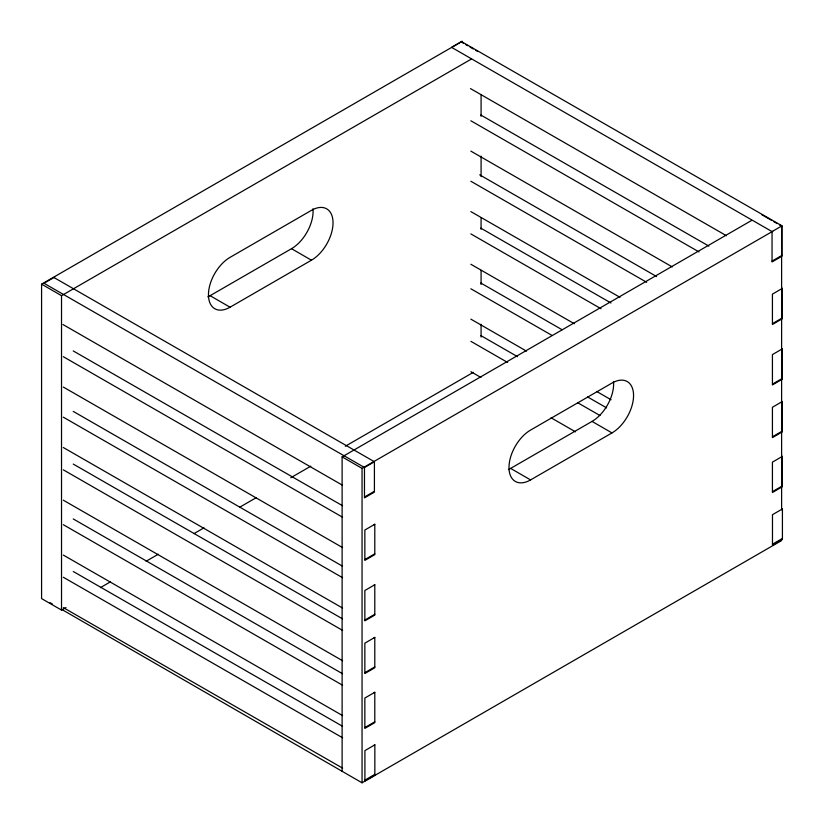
<?xml version="1.0" encoding="UTF-8"?>
<svg xmlns="http://www.w3.org/2000/svg" width="824" height="824" viewBox="0 0 824 824"><rect width="100%" height="100%" fill="white"/><g stroke="black" fill="none" stroke-linecap="round" stroke-linejoin="round"><path stroke-width="1.24" d="M53.941 277.513L44.002 283.281L364.476 467.496L374.415 461.739L53.941 277.513L54.642 277.111M461.512 41.602L451.573 47.37L772.047 231.585L781.997 225.828L461.512 41.602L462.213 41.2M364.476 497.026L374.415 491.269M772.047 261.115L781.997 255.358M374.796 524.27L364.847 530.038L364.847 560.392L374.796 554.624L374.796 524.27L374.096 524.672M782.367 288.359L772.428 294.127L772.428 324.481L782.367 318.713L782.367 288.359L781.667 288.761M364.847 559.568L374.796 553.8M772.428 323.657L782.367 317.889M374.796 584.741L364.847 590.509L364.847 620.863L374.796 615.095L374.796 584.741L374.096 585.143M782.367 348.83L772.428 354.598L772.428 384.952L782.367 379.184L782.367 348.83L781.667 349.232M364.847 620.039L374.796 614.271M772.428 384.128L782.367 378.36M374.796 637.405L364.847 643.173L364.847 673.527L374.796 667.759L374.796 637.405L374.096 637.807M782.367 401.494L772.428 407.262L772.428 437.616L782.367 431.848L782.367 401.494L781.667 401.896M364.847 672.703L374.796 666.935M772.428 436.782L782.367 431.024M374.796 692.284L364.847 698.041L364.847 728.406L374.796 722.638L374.796 692.284L374.096 692.685M782.367 456.372L772.428 462.13L772.428 492.484L782.367 486.727L782.367 456.372L781.667 456.774M364.847 727.571L374.796 721.814M772.428 491.66L782.367 485.903M374.848 744.845L364.908 750.613L364.908 780.967L374.848 775.209L374.848 744.845L374.148 745.246M782.419 508.933L772.479 514.701L772.479 545.055L782.419 539.298L782.419 508.933L781.719 509.335M364.908 780.143L374.848 774.375M772.479 544.231L782.419 538.463M65.971 607.525L61.522 610.09L41.581 598.574L41.581 284.156L461.141 41.931L463.356 43.209M41.581 284.156L61.522 295.672L471.071 59.225M207.844 296.856A30.519 17.623 -60 0 0 210.099 295.692L291.511 248.694A30.519 17.623 -60 0 0 312.976 208.781M230.04 307.208L311.441 260.209A30.519 17.623 -60 0 0 333.03 222.82A30.519 17.623 -60 0 0 311.441 210.357L230.04 257.366A30.519 17.623 -60 0 0 208.451 294.745A30.519 17.623 -60 0 0 230.04 307.208L210.099 295.692M100.477 587.605L110.488 581.816M146.106 561.257L158.342 554.192M193.959 533.633L203.971 527.844M239.588 507.285L256.274 497.644M290.779 477.735L310.813 466.168M345.308 446.248L473.295 372.355M342.114 771.285L342.114 456.867L751.663 220.42M342.114 456.867L362.055 468.382L772.716 231.287M781.296 226.229L781.997 225.828L781.997 256.182L772.047 261.939L772.047 231.585M373.725 462.14L374.415 461.739L374.415 492.093L364.476 497.861L364.476 467.496M508.387 469.567A30.519 17.623 -60 0 0 510.633 468.403L592.044 421.404A30.519 17.623 -60 0 0 613.509 381.491M530.574 479.918L611.985 432.919A30.519 17.623 -60 0 0 633.563 395.53A30.519 17.623 -60 0 0 611.985 383.067L530.574 430.077A30.519 17.623 -60 0 0 508.995 467.455A30.519 17.623 -60 0 0 530.574 479.918L510.633 468.403M61.223 609.111L362.055 782.8L781.615 540.565M470.494 88.601L726.428 235.715M480.804 115.01L708.918 246.139M470.864 120.778L698.979 251.907M470.864 151.132L672.271 266.914M479.692 174.843L656.625 276.555M470.864 181.249L646.686 282.313M470.864 211.603L619.978 297.32M480.804 228.145L610.996 302.985M470.864 233.913L601.056 308.753M470.864 264.267L574.349 323.75M480.804 283.023L562.04 329.713M470.864 288.781L552.101 335.481M470.864 319.146L526.505 351.127M596.607 391.421L611.068 399.743M480.856 335.584L517.575 356.699M587.687 396.993L606.598 407.87M470.916 341.352L507.636 362.467M577.748 402.761L599.996 415.553M470.916 371.706L480.928 377.464M551.04 417.768L575.513 431.838M62.923 324.512L342.218 485.068M73.233 350.921L342.516 505.72M63.294 356.689L342.599 517.245M63.294 387.043L342.599 547.6M73.233 411.392L342.516 566.191M63.294 417.16L342.599 577.717M63.294 447.514L342.599 608.071M73.233 464.056L342.516 618.855M63.294 469.824L342.599 630.381M63.294 500.178L342.599 660.735M73.233 518.935L342.516 673.733M63.294 524.692L342.599 685.249M63.294 555.057L342.599 715.603M73.285 571.506L342.578 726.294M63.345 577.264L342.65 737.82M63.345 607.618L342.65 768.174M761.685 214.631L771.645 220.389M773.87 221.666L777.187 223.592M779.401 224.87L781.615 226.147L781.615 509.768M465.57 44.486L467.785 45.763M470.01 47.04L473.326 48.966M475.541 50.243L477.755 51.521M592.044 421.404L611.985 432.919M291.511 248.694L311.441 260.209M50.079 602.684L52.303 603.961M481.082 94.502L481.082 116.318M481.082 156.107L481.082 176.635M481.082 217.711L481.082 229.257M481.082 270.323L481.082 284.445M481.082 324.223L481.082 337.057M362.055 468.382L362.055 782.8M61.522 295.672L61.522 610.09"/></g></svg>
